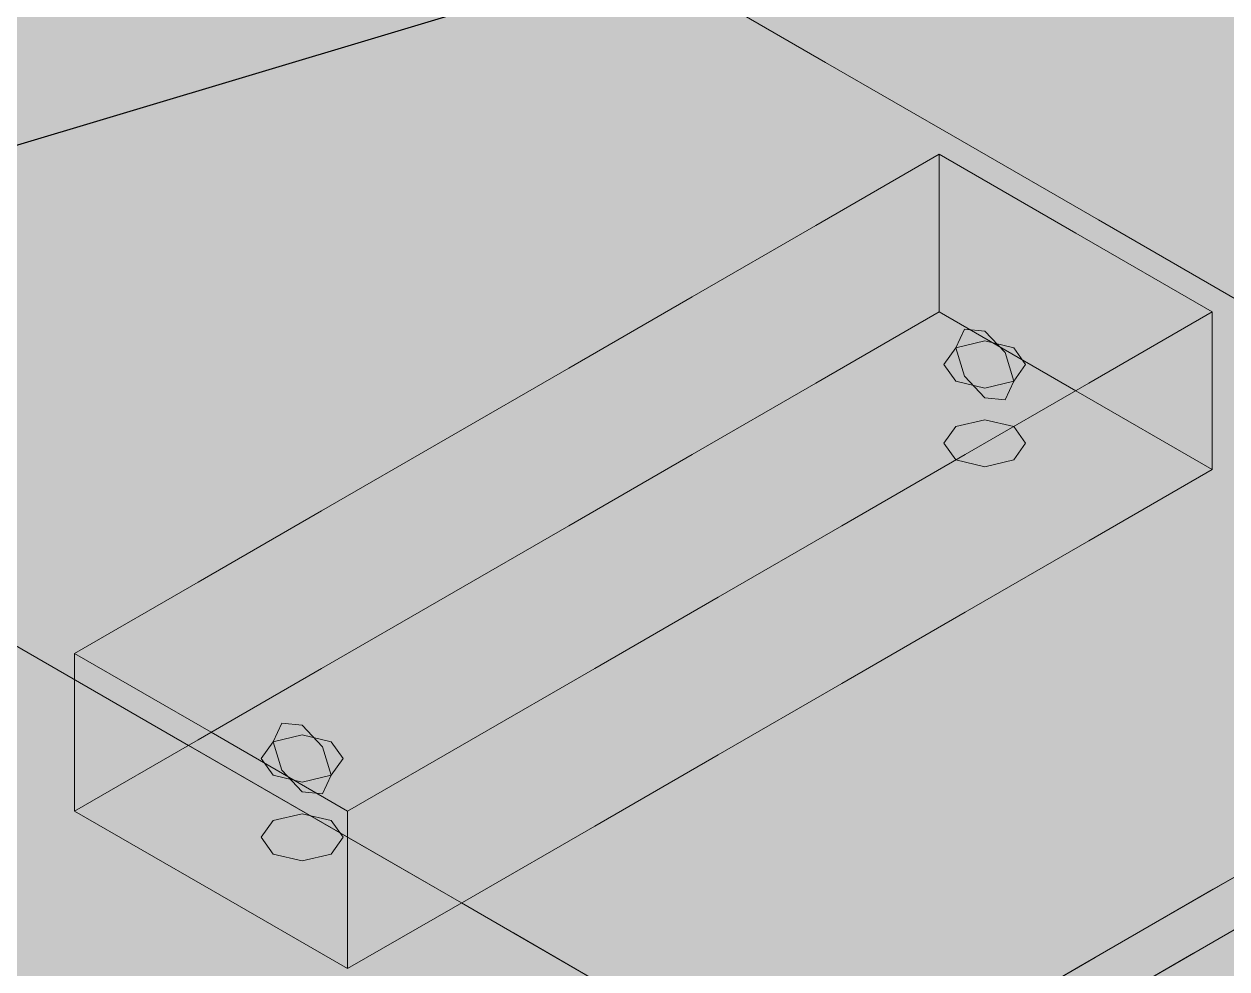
# Model space of a CAD drawing. Header units: metres. Extents: x 0 to 8.41, y 0 to 5.94.
# Drawn here: x 2.3203 to 2.5492, y 4.6124 to 4.7923 of the extents above; entities that cross this region are included whole.
import ezdxf

# ---------------------------------------------------------------- set-up
doc = ezdxf.new("R2010")
doc.units = ezdxf.units.M
doc.header["$LTSCALE"] = 0.25
doc.layers.add('ISO-3D', color=7, linetype='CONTINUOUS', lineweight=13)
doc.layers.add('ISO-3D-ARISTAS', color=250, linetype='CONTINUOUS', lineweight=13)
doc.layers.add('LLAMADAS-NUM', color=30, linetype='CONTINUOUS', lineweight=25, true_color=0xc05014)

msp = doc.modelspace()

# ---------------------------------------------------------------- linework, layer by layer
at = {"layer": 'ISO-3D', "true_color": 0x9e9d98}
for points in [[(2.55079, 4.79), (2.52481, 4.805), (2.55079, 4.815), (2.52481, 4.83)], [(2.3516, 4.78625), (2.32995, 4.79875), (2.3516, 4.81438), (2.32995, 4.82687)], [(2.40356, 4.78437), (2.37758, 4.79937), (2.40356, 4.8125), (2.37758, 4.8275)], [(2.45553, 4.7825), (2.42954, 4.7975), (2.45553, 4.81062), (2.42954, 4.82562)], [(2.53347, 4.78158), (2.50749, 4.79658), (2.53347, 4.81053), (2.50749, 4.82553)], [(2.47285, 4.785), (2.44687, 4.8), (2.47285, 4.81), (2.44687, 4.825)], [(2.48151, 4.78263), (2.45986, 4.79513), (2.48151, 4.81158), (2.45986, 4.82408)], [(2.50749, 4.78062), (2.48151, 4.79562), (2.50749, 4.80875), (2.48151, 4.82375)], [(2.33923, 4.77793), (2.31449, 4.79222), (2.33923, 4.80688), (2.31449, 4.82117)], [(2.38872, 4.77831), (2.36397, 4.79259), (2.38872, 4.80726), (2.36397, 4.82154)], [(2.43821, 4.77868), (2.41346, 4.79297), (2.43821, 4.80763), (2.41346, 4.82192)], [(2.55945, 4.77875), (2.53347, 4.79375), (2.55945, 4.80687), (2.53347, 4.82187)], [(2.52481, 4.78), (2.49883, 4.795), (2.52481, 4.805), (2.49883, 4.82)], [(2.37758, 4.77125), (2.3516, 4.78625), (2.37758, 4.79937), (2.3516, 4.81438)], [(2.42954, 4.76937), (2.40356, 4.78437), (2.42954, 4.7975), (2.40356, 4.8125)], [(2.32995, 4.77062), (2.3083, 4.78313), (2.32995, 4.79875), (2.3083, 4.81125)], [(2.48151, 4.7675), (2.45553, 4.7825), (2.48151, 4.79562), (2.45553, 4.81062)], [(2.49883, 4.77), (2.47285, 4.785), (2.49883, 4.795), (2.47285, 4.81)], [(2.50749, 4.76763), (2.48151, 4.78263), (2.50749, 4.79658), (2.48151, 4.81158)], [(2.55945, 4.76658), (2.53347, 4.78158), (2.55945, 4.79553), (2.53347, 4.81053)], [(2.41346, 4.76402), (2.38872, 4.77831), (2.41346, 4.79297), (2.38872, 4.80726)], [(2.45986, 4.76618), (2.43821, 4.77868), (2.45986, 4.79513), (2.43821, 4.80763)], [(2.53347, 4.76562), (2.50749, 4.78062), (2.53347, 4.79375), (2.50749, 4.80875)], [(2.36397, 4.76365), (2.33923, 4.77793), (2.36397, 4.79259), (2.33923, 4.80688)], [(2.55079, 4.765), (2.52481, 4.78), (2.55079, 4.79), (2.52481, 4.805)], [(2.3516, 4.75812), (2.32995, 4.77062), (2.3516, 4.78625), (2.32995, 4.79875)], [(2.40356, 4.75625), (2.37758, 4.77125), (2.40356, 4.78437), (2.37758, 4.79937)], [(2.45553, 4.75437), (2.42954, 4.76937), (2.45553, 4.7825), (2.42954, 4.7975)], [(2.53347, 4.75263), (2.50749, 4.76763), (2.53347, 4.78158), (2.50749, 4.79658)], [(2.48151, 4.75368), (2.45986, 4.76618), (2.48151, 4.78263), (2.45986, 4.79513)], [(2.50749, 4.7525), (2.48151, 4.7675), (2.50749, 4.78062), (2.48151, 4.79562)], [(2.52481, 4.755), (2.49883, 4.77), (2.52481, 4.78), (2.49883, 4.795)], [(2.55945, 4.75062), (2.53347, 4.76562), (2.55945, 4.77875), (2.53347, 4.79375)], [(2.33923, 4.74898), (2.31449, 4.76327), (2.33923, 4.77793), (2.31449, 4.79222)], [(2.38872, 4.74936), (2.36397, 4.76365), (2.38872, 4.77831), (2.36397, 4.79259)], [(2.43821, 4.74974), (2.41346, 4.76402), (2.43821, 4.77868), (2.41346, 4.79297)], [(2.37758, 4.74313), (2.3516, 4.75812), (2.37758, 4.77125), (2.3516, 4.78625)], [(2.42954, 4.74125), (2.40356, 4.75625), (2.42954, 4.76937), (2.40356, 4.78437)], [(2.32995, 4.7425), (2.3083, 4.755), (2.32995, 4.77062), (2.3083, 4.78313)], [(2.48151, 4.73937), (2.45553, 4.75437), (2.48151, 4.7675), (2.45553, 4.7825)], [(2.50749, 4.73868), (2.48151, 4.75368), (2.50749, 4.76763), (2.48151, 4.78263)], [(2.53347, 4.7375), (2.50749, 4.7525), (2.53347, 4.76562), (2.50749, 4.78062)], [(2.55079, 4.74), (2.52481, 4.755), (2.55079, 4.765), (2.52481, 4.78)], [(2.55945, 4.73763), (2.53347, 4.75263), (2.55945, 4.76658), (2.53347, 4.78158)], [(2.36397, 4.7347), (2.33923, 4.74898), (2.36397, 4.76365), (2.33923, 4.77793)], [(2.41346, 4.73508), (2.38872, 4.74936), (2.41346, 4.76402), (2.38872, 4.77831)], [(2.45986, 4.73724), (2.43821, 4.74974), (2.45986, 4.76618), (2.43821, 4.77868)], [(2.3516, 4.73), (2.32995, 4.7425), (2.3516, 4.75812), (2.32995, 4.77062)], [(2.40356, 4.72812), (2.37758, 4.74313), (2.40356, 4.75625), (2.37758, 4.77125)], [(2.45553, 4.72625), (2.42954, 4.74125), (2.45553, 4.75437), (2.42954, 4.76937)], [(2.48151, 4.72474), (2.45986, 4.73724), (2.48151, 4.75368), (2.45986, 4.76618)], [(2.50749, 4.72437), (2.48151, 4.73937), (2.50749, 4.7525), (2.48151, 4.7675)], [(2.53347, 4.72368), (2.50749, 4.73868), (2.53347, 4.75263), (2.50749, 4.76763)], [(2.43821, 4.72079), (2.41346, 4.73508), (2.43821, 4.74974), (2.41346, 4.76402)], [(2.55945, 4.7225), (2.53347, 4.7375), (2.55945, 4.75062), (2.53347, 4.76562)], [(2.33923, 4.72004), (2.31449, 4.73432), (2.33923, 4.74898), (2.31449, 4.76327)], [(2.38872, 4.72041), (2.36397, 4.7347), (2.38872, 4.74936), (2.36397, 4.76365)], [(2.37758, 4.715), (2.3516, 4.73), (2.37758, 4.74313), (2.3516, 4.75812)], [(2.32995, 4.71437), (2.3083, 4.72687), (2.32995, 4.7425), (2.3083, 4.755)], [(2.42954, 4.71312), (2.40356, 4.72812), (2.42954, 4.74125), (2.40356, 4.75625)], [(2.48151, 4.71125), (2.45553, 4.72625), (2.48151, 4.73937), (2.45553, 4.75437)], [(2.50749, 4.70974), (2.48151, 4.72474), (2.50749, 4.73868), (2.48151, 4.75368)], [(2.53347, 4.70937), (2.50749, 4.72437), (2.53347, 4.7375), (2.50749, 4.7525)], [(2.55945, 4.70868), (2.53347, 4.72368), (2.55945, 4.73763), (2.53347, 4.75263)], [(2.36397, 4.70575), (2.33923, 4.72004), (2.36397, 4.7347), (2.33923, 4.74898)], [(2.41346, 4.70613), (2.38872, 4.72041), (2.41346, 4.73508), (2.38872, 4.74936)], [(2.45986, 4.70829), (2.43821, 4.72079), (2.45986, 4.73724), (2.43821, 4.74974)], [(2.40356, 4.7), (2.37758, 4.715), (2.40356, 4.72812), (2.37758, 4.74313)], [(2.3516, 4.70187), (2.32995, 4.71437), (2.3516, 4.73), (2.32995, 4.7425)], [(2.45553, 4.69812), (2.42954, 4.71312), (2.45553, 4.72625), (2.42954, 4.74125)], [(2.50749, 4.69625), (2.48151, 4.71125), (2.50749, 4.72437), (2.48151, 4.73937)], [(2.53347, 4.69474), (2.50749, 4.70974), (2.53347, 4.72368), (2.50749, 4.73868)], [(2.48151, 4.69579), (2.45986, 4.70829), (2.48151, 4.72474), (2.45986, 4.73724)], [(2.55945, 4.69437), (2.53347, 4.70937), (2.55945, 4.7225), (2.53347, 4.7375)], [(2.33923, 4.69109), (2.31449, 4.70538), (2.33923, 4.72004), (2.31449, 4.73432)], [(2.38872, 4.69147), (2.36397, 4.70575), (2.38872, 4.72041), (2.36397, 4.7347)], [(2.43821, 4.69184), (2.41346, 4.70613), (2.43821, 4.72079), (2.41346, 4.73508)], [(2.37758, 4.68687), (2.3516, 4.70187), (2.37758, 4.715), (2.3516, 4.73)], [(2.42954, 4.685), (2.40356, 4.7), (2.42954, 4.71312), (2.40356, 4.72812)], [(2.32995, 4.68625), (2.3083, 4.69875), (2.32995, 4.71437), (2.3083, 4.72687)], [(2.48151, 4.68312), (2.45553, 4.69812), (2.48151, 4.71125), (2.45553, 4.72625)], [(2.50749, 4.68079), (2.48151, 4.69579), (2.50749, 4.70974), (2.48151, 4.72474)], [(2.53347, 4.68125), (2.50749, 4.69625), (2.53347, 4.70937), (2.50749, 4.72437)], [(2.55945, 4.67974), (2.53347, 4.69474), (2.55945, 4.70868), (2.53347, 4.72368)], [(2.41346, 4.67718), (2.38872, 4.69147), (2.41346, 4.70613), (2.38872, 4.72041)], [(2.45986, 4.67934), (2.43821, 4.69184), (2.45986, 4.70829), (2.43821, 4.72079)], [(2.36397, 4.6768), (2.33923, 4.69109), (2.36397, 4.70575), (2.33923, 4.72004)], [(2.3516, 4.67375), (2.32995, 4.68625), (2.3516, 4.70187), (2.32995, 4.71437)], [(2.40356, 4.67188), (2.37758, 4.68687), (2.40356, 4.7), (2.37758, 4.715)], [(2.45553, 4.67), (2.42954, 4.685), (2.45553, 4.69812), (2.42954, 4.71312)], [(2.50749, 4.66812), (2.48151, 4.68312), (2.50749, 4.69625), (2.48151, 4.71125)], [(2.53347, 4.66579), (2.50749, 4.68079), (2.53347, 4.69474), (2.50749, 4.70974)], [(2.55945, 4.66625), (2.53347, 4.68125), (2.55945, 4.69437), (2.53347, 4.70937)], [(2.48151, 4.66684), (2.45986, 4.67934), (2.48151, 4.69579), (2.45986, 4.70829)], [(2.33923, 4.66214), (2.31449, 4.67643), (2.33923, 4.69109), (2.31449, 4.70538)], [(2.38872, 4.66252), (2.36397, 4.6768), (2.38872, 4.69147), (2.36397, 4.70575)], [(2.43821, 4.66289), (2.41346, 4.67718), (2.43821, 4.69184), (2.41346, 4.70613)], [(2.37758, 4.65875), (2.3516, 4.67375), (2.37758, 4.68687), (2.3516, 4.70187)], [(2.42954, 4.65687), (2.40356, 4.67188), (2.42954, 4.685), (2.40356, 4.7)], [(2.32995, 4.65813), (2.3083, 4.67062), (2.32995, 4.68625), (2.3083, 4.69875)], [(2.48151, 4.655), (2.45553, 4.67), (2.48151, 4.68312), (2.45553, 4.69812)], [(2.50749, 4.65184), (2.48151, 4.66684), (2.50749, 4.68079), (2.48151, 4.69579)], [(2.53347, 4.65312), (2.50749, 4.66812), (2.53347, 4.68125), (2.50749, 4.69625)], [(2.55945, 4.65079), (2.53347, 4.66579), (2.55945, 4.67974), (2.53347, 4.69474)], [(2.36397, 4.64786), (2.33923, 4.66214), (2.36397, 4.6768), (2.33923, 4.69109)], [(2.41346, 4.64823), (2.38872, 4.66252), (2.41346, 4.67718), (2.38872, 4.69147)], [(2.45986, 4.65039), (2.43821, 4.66289), (2.45986, 4.67934), (2.43821, 4.69184)], [(2.3516, 4.64562), (2.32995, 4.65813), (2.3516, 4.67375), (2.32995, 4.68625)], [(2.40356, 4.64375), (2.37758, 4.65875), (2.40356, 4.67188), (2.37758, 4.68687)], [(2.45553, 4.64187), (2.42954, 4.65687), (2.45553, 4.67), (2.42954, 4.685)], [(2.50749, 4.64), (2.48151, 4.655), (2.50749, 4.66812), (2.48151, 4.68312)], [(2.48151, 4.63789), (2.45986, 4.65039), (2.48151, 4.66684), (2.45986, 4.67934)], [(2.53347, 4.63684), (2.50749, 4.65184), (2.53347, 4.66579), (2.50749, 4.68079)], [(2.55945, 4.63812), (2.53347, 4.65312), (2.55945, 4.66625), (2.53347, 4.68125)], [(2.38872, 4.63357), (2.36397, 4.64786), (2.38872, 4.66252), (2.36397, 4.6768)], [(2.43821, 4.63395), (2.41346, 4.64823), (2.43821, 4.66289), (2.41346, 4.67718)], [(2.37758, 4.63062), (2.3516, 4.64562), (2.37758, 4.65875), (2.3516, 4.67375)], [(2.32995, 4.63), (2.3083, 4.6425), (2.32995, 4.65813), (2.3083, 4.67062)], [(2.42954, 4.62875), (2.40356, 4.64375), (2.42954, 4.65687), (2.40356, 4.67188)], [(2.48151, 4.62688), (2.45553, 4.64187), (2.48151, 4.655), (2.45553, 4.67)], [(2.53347, 4.625), (2.50749, 4.64), (2.53347, 4.65312), (2.50749, 4.66812)], [(2.50749, 4.62289), (2.48151, 4.63789), (2.50749, 4.65184), (2.48151, 4.66684)], [(2.55945, 4.62184), (2.53347, 4.63684), (2.55945, 4.65079), (2.53347, 4.66579)], [(2.41346, 4.61929), (2.38872, 4.63357), (2.41346, 4.64823), (2.38872, 4.66252)], [(2.45986, 4.62145), (2.43821, 4.63395), (2.45986, 4.65039), (2.43821, 4.66289)], [(2.40356, 4.61562), (2.37758, 4.63062), (2.40356, 4.64375), (2.37758, 4.65875)], [(2.3516, 4.6175), (2.32995, 4.63), (2.3516, 4.64562), (2.32995, 4.65813)], [(2.45553, 4.61375), (2.42954, 4.62875), (2.45553, 4.64187), (2.42954, 4.65687)], [(2.50749, 4.61187), (2.48151, 4.62688), (2.50749, 4.64), (2.48151, 4.655)], [(2.53347, 4.60789), (2.50749, 4.62289), (2.53347, 4.63684), (2.50749, 4.65184)], [(2.55945, 4.61), (2.53347, 4.625), (2.55945, 4.63812), (2.53347, 4.65312)], [(2.48151, 4.60895), (2.45986, 4.62145), (2.48151, 4.63789), (2.45986, 4.65039)], [(2.43821, 4.605), (2.41346, 4.61929), (2.43821, 4.63395), (2.41346, 4.64823)], [(2.37758, 4.6025), (2.3516, 4.6175), (2.37758, 4.63062), (2.3516, 4.64562)], [(2.32995, 4.60187), (2.3083, 4.61437), (2.32995, 4.63), (2.3083, 4.6425)], [(2.42954, 4.60062), (2.40356, 4.61562), (2.42954, 4.62875), (2.40356, 4.64375)], [(2.48151, 4.59875), (2.45553, 4.61375), (2.48151, 4.62688), (2.45553, 4.64187)], [(2.50749, 4.59395), (2.48151, 4.60895), (2.50749, 4.62289), (2.48151, 4.63789)], [(2.53347, 4.59687), (2.50749, 4.61187), (2.53347, 4.625), (2.50749, 4.64)], [(2.55945, 4.59289), (2.53347, 4.60789), (2.55945, 4.62184), (2.53347, 4.63684)], [(2.45986, 4.5925), (2.43821, 4.605), (2.45986, 4.62145), (2.43821, 4.63395)], [(2.3516, 4.58937), (2.32995, 4.60187), (2.3516, 4.6175), (2.32995, 4.63)], [(2.40356, 4.5875), (2.37758, 4.6025), (2.40356, 4.61562), (2.37758, 4.63062)], [(2.45553, 4.58562), (2.42954, 4.60062), (2.45553, 4.61375), (2.42954, 4.62875)], [(2.50749, 4.58375), (2.48151, 4.59875), (2.50749, 4.61187), (2.48151, 4.62688)], [(2.55945, 4.58187), (2.53347, 4.59687), (2.55945, 4.61), (2.53347, 4.625)], [(2.53347, 4.57895), (2.50749, 4.59395), (2.53347, 4.60789), (2.50749, 4.62289)], [(2.48151, 4.58), (2.45986, 4.5925), (2.48151, 4.60895), (2.45986, 4.62145)], [(2.37758, 4.57437), (2.3516, 4.58937), (2.37758, 4.6025), (2.3516, 4.6175)], [(2.42954, 4.5725), (2.40356, 4.5875), (2.42954, 4.60062), (2.40356, 4.61562)], [(2.32995, 4.57375), (2.3083, 4.58625), (2.32995, 4.60187), (2.3083, 4.61437)], [(2.48151, 4.57062), (2.45553, 4.58562), (2.48151, 4.59875), (2.45553, 4.61375)]]:
    msp.add_solid(points, dxfattribs=at)
at = {"layer": 'ISO-3D', "true_color": 0x9e9c96}
for points in [[(2.34294, 4.8), (2.31696, 4.785), (2.31696, 4.815), (2.29098, 4.8)], [(2.3949, 4.8), (2.36892, 4.785), (2.36892, 4.815), (2.34294, 4.8)], [(2.44687, 4.8), (2.42088, 4.785), (2.42088, 4.815), (2.3949, 4.8)], [(2.49883, 4.8), (2.47285, 4.785), (2.47285, 4.815), (2.44687, 4.8)], [(2.55079, 4.8), (2.52481, 4.785), (2.52481, 4.815), (2.49883, 4.8)], [(2.34933, 4.79702), (2.32583, 4.78345), (2.3248, 4.81119), (2.30129, 4.79762)], [(2.39738, 4.79643), (2.37387, 4.78286), (2.37284, 4.8106), (2.34933, 4.79702)], [(2.44542, 4.79583), (2.42192, 4.78226), (2.42088, 4.81), (2.39738, 4.79643)], [(2.49353, 4.79528), (2.46996, 4.78167), (2.469, 4.80944), (2.44542, 4.79583)], [(2.54165, 4.79472), (2.51807, 4.78111), (2.51711, 4.80889), (2.49353, 4.79528)], [(2.5912, 4.79333), (2.56763, 4.77972), (2.56522, 4.80833), (2.54165, 4.79472)], [(2.36892, 4.785), (2.34294, 4.77), (2.34294, 4.8), (2.31696, 4.785)], [(2.42088, 4.785), (2.3949, 4.77), (2.3949, 4.8), (2.36892, 4.785)], [(2.47285, 4.785), (2.44687, 4.77), (2.44687, 4.8), (2.42088, 4.785)], [(2.52481, 4.785), (2.49883, 4.77), (2.49883, 4.8), (2.47285, 4.785)], [(2.57677, 4.785), (2.55079, 4.77), (2.55079, 4.8), (2.52481, 4.785)], [(2.32583, 4.78345), (2.30232, 4.76988), (2.30129, 4.79762), (2.27778, 4.78405)], [(2.37387, 4.78286), (2.35037, 4.76929), (2.34933, 4.79702), (2.32583, 4.78345)], [(2.42192, 4.78226), (2.39841, 4.76869), (2.39738, 4.79643), (2.37387, 4.78286)], [(2.46996, 4.78167), (2.44645, 4.7681), (2.44542, 4.79583), (2.42192, 4.78226)], [(2.51807, 4.78111), (2.4945, 4.7675), (2.49353, 4.79528), (2.46996, 4.78167)], [(2.56763, 4.77972), (2.54405, 4.76611), (2.54165, 4.79472), (2.51807, 4.78111)], [(2.34294, 4.77), (2.31696, 4.755), (2.31696, 4.785), (2.29098, 4.77)], [(2.3949, 4.77), (2.36892, 4.755), (2.36892, 4.785), (2.34294, 4.77)], [(2.44687, 4.77), (2.42088, 4.755), (2.42088, 4.785), (2.3949, 4.77)], [(2.49883, 4.77), (2.47285, 4.755), (2.47285, 4.785), (2.44687, 4.77)], [(2.55079, 4.77), (2.52481, 4.755), (2.52481, 4.785), (2.49883, 4.77)], [(2.35037, 4.76929), (2.32686, 4.75571), (2.32583, 4.78345), (2.30232, 4.76988)], [(2.39841, 4.76869), (2.3749, 4.75512), (2.37387, 4.78286), (2.35037, 4.76929)], [(2.44645, 4.7681), (2.42295, 4.75452), (2.42192, 4.78226), (2.39841, 4.76869)], [(2.4945, 4.7675), (2.47099, 4.75393), (2.46996, 4.78167), (2.44645, 4.7681)], [(2.54405, 4.76611), (2.52048, 4.7525), (2.51807, 4.78111), (2.4945, 4.7675)], [(2.59361, 4.76472), (2.57003, 4.75111), (2.56763, 4.77972), (2.54405, 4.76611)], [(2.32686, 4.75571), (2.30335, 4.74214), (2.30232, 4.76988), (2.27882, 4.75631)], [(2.36892, 4.755), (2.34294, 4.74), (2.34294, 4.77), (2.31696, 4.755)], [(2.3749, 4.75512), (2.3514, 4.74155), (2.35037, 4.76929), (2.32686, 4.75571)], [(2.42088, 4.755), (2.3949, 4.74), (2.3949, 4.77), (2.36892, 4.755)], [(2.42295, 4.75452), (2.39944, 4.74095), (2.39841, 4.76869), (2.3749, 4.75512)], [(2.47285, 4.755), (2.44687, 4.74), (2.44687, 4.77), (2.42088, 4.755)], [(2.52481, 4.755), (2.49883, 4.74), (2.49883, 4.77), (2.47285, 4.755)], [(2.57677, 4.755), (2.55079, 4.74), (2.55079, 4.77), (2.52481, 4.755)], [(2.47099, 4.75393), (2.44748, 4.74036), (2.44645, 4.7681), (2.42295, 4.75452)], [(2.57003, 4.75111), (2.54646, 4.7375), (2.54405, 4.76611), (2.52048, 4.7525)], [(2.34294, 4.74), (2.31696, 4.725), (2.31696, 4.755), (2.29098, 4.74)], [(2.3514, 4.74155), (2.32789, 4.72798), (2.32686, 4.75571), (2.30335, 4.74214)], [(2.3949, 4.74), (2.36892, 4.725), (2.36892, 4.755), (2.34294, 4.74)], [(2.39944, 4.74095), (2.37593, 4.72738), (2.3749, 4.75512), (2.3514, 4.74155)], [(2.44687, 4.74), (2.42088, 4.725), (2.42088, 4.755), (2.3949, 4.74)], [(2.44748, 4.74036), (2.42398, 4.72679), (2.42295, 4.75452), (2.39944, 4.74095)], [(2.49883, 4.74), (2.47285, 4.725), (2.47285, 4.755), (2.44687, 4.74)], [(2.55079, 4.74), (2.52481, 4.725), (2.52481, 4.755), (2.49883, 4.74)], [(2.59385, 4.73736), (2.57027, 4.72375), (2.57003, 4.75111), (2.54646, 4.7375)], [(2.32789, 4.72798), (2.30438, 4.7144), (2.30335, 4.74214), (2.27985, 4.72857)], [(2.37593, 4.72738), (2.35243, 4.71381), (2.3514, 4.74155), (2.32789, 4.72798)], [(2.42398, 4.72679), (2.40047, 4.71321), (2.39944, 4.74095), (2.37593, 4.72738)], [(2.36892, 4.725), (2.34294, 4.71), (2.34294, 4.74), (2.31696, 4.725)], [(2.42088, 4.725), (2.3949, 4.71), (2.3949, 4.74), (2.36892, 4.725)], [(2.47285, 4.725), (2.44687, 4.71), (2.44687, 4.74), (2.42088, 4.725)], [(2.52481, 4.725), (2.49883, 4.71), (2.49883, 4.74), (2.47285, 4.725)], [(2.57677, 4.725), (2.55079, 4.71), (2.55079, 4.74), (2.52481, 4.725)], [(2.52048, 4.7225), (2.49697, 4.70893), (2.4945, 4.7375), (2.47099, 4.72393)], [(2.57027, 4.72375), (2.54677, 4.71018), (2.54646, 4.7375), (2.52295, 4.72393)], [(2.35243, 4.71381), (2.32892, 4.70024), (2.32789, 4.72798), (2.30438, 4.7144)], [(2.40047, 4.71321), (2.37696, 4.69964), (2.37593, 4.72738), (2.35243, 4.71381)], [(2.34294, 4.71), (2.31696, 4.695), (2.31696, 4.725), (2.29098, 4.71)], [(2.3949, 4.71), (2.36892, 4.695), (2.36892, 4.725), (2.34294, 4.71)], [(2.44687, 4.71), (2.42088, 4.695), (2.42088, 4.725), (2.3949, 4.71)], [(2.49883, 4.71), (2.47285, 4.695), (2.47285, 4.725), (2.44687, 4.71)], [(2.55079, 4.71), (2.52481, 4.695), (2.52481, 4.725), (2.49883, 4.71)], [(2.49697, 4.70893), (2.47346, 4.69536), (2.47099, 4.72393), (2.44748, 4.71036)], [(2.54646, 4.7075), (2.52295, 4.69393), (2.52048, 4.7225), (2.49697, 4.70893)], [(2.54677, 4.71018), (2.52326, 4.69661), (2.52295, 4.72393), (2.49945, 4.71036)], [(2.59409, 4.71), (2.57058, 4.69643), (2.57027, 4.72375), (2.54677, 4.71018)], [(2.32892, 4.70024), (2.30541, 4.68667), (2.30438, 4.7144), (2.28088, 4.70083)], [(2.37696, 4.69964), (2.35346, 4.68607), (2.35243, 4.71381), (2.32892, 4.70024)], [(2.36892, 4.695), (2.34294, 4.68), (2.34294, 4.71), (2.31696, 4.695)], [(2.42088, 4.695), (2.3949, 4.68), (2.3949, 4.71), (2.36892, 4.695)], [(2.47285, 4.695), (2.44687, 4.68), (2.44687, 4.71), (2.42088, 4.695)], [(2.47346, 4.69536), (2.44996, 4.68179), (2.44748, 4.71036), (2.42398, 4.69679)], [(2.52481, 4.695), (2.49883, 4.68), (2.49883, 4.71), (2.47285, 4.695)], [(2.52295, 4.69393), (2.49945, 4.68036), (2.49697, 4.70893), (2.47346, 4.69536)], [(2.52326, 4.69661), (2.49975, 4.68304), (2.49945, 4.71036), (2.47594, 4.69679)], [(2.57058, 4.69643), (2.54708, 4.68286), (2.54677, 4.71018), (2.52326, 4.69661)], [(2.57677, 4.695), (2.55079, 4.68), (2.55079, 4.71), (2.52481, 4.695)], [(2.35346, 4.68607), (2.32995, 4.6725), (2.32892, 4.70024), (2.30541, 4.68667)], [(2.34294, 4.68), (2.31696, 4.665), (2.31696, 4.695), (2.29098, 4.68)], [(2.3949, 4.68), (2.36892, 4.665), (2.36892, 4.695), (2.34294, 4.68)], [(2.44687, 4.68), (2.42088, 4.665), (2.42088, 4.695), (2.3949, 4.68)], [(2.44996, 4.68179), (2.42645, 4.66821), (2.42398, 4.69679), (2.40047, 4.68321)], [(2.49883, 4.68), (2.47285, 4.665), (2.47285, 4.695), (2.44687, 4.68)], [(2.49945, 4.68036), (2.47594, 4.66679), (2.47346, 4.69536), (2.44996, 4.68179)], [(2.49975, 4.68304), (2.47625, 4.66946), (2.47594, 4.69679), (2.45243, 4.68321)], [(2.55079, 4.68), (2.52481, 4.665), (2.52481, 4.695), (2.49883, 4.68)], [(2.54708, 4.68286), (2.52357, 4.66929), (2.52326, 4.69661), (2.49975, 4.68304)], [(2.5944, 4.68268), (2.57089, 4.66911), (2.57058, 4.69643), (2.54708, 4.68286)], [(2.32995, 4.6725), (2.30638, 4.65889), (2.30541, 4.68667), (2.28184, 4.67306)], [(2.42645, 4.66821), (2.40295, 4.65464), (2.40047, 4.68321), (2.37696, 4.66964)], [(2.47594, 4.66679), (2.45243, 4.65321), (2.44996, 4.68179), (2.42645, 4.66821)], [(2.47625, 4.66946), (2.45274, 4.65589), (2.45243, 4.68321), (2.42893, 4.66964)], [(2.52357, 4.66929), (2.50006, 4.65571), (2.49975, 4.68304), (2.47625, 4.66946)], [(2.57089, 4.66911), (2.54739, 4.65554), (2.54708, 4.68286), (2.52357, 4.66929)], [(2.36892, 4.665), (2.34294, 4.65), (2.34294, 4.68), (2.31696, 4.665)], [(2.42088, 4.665), (2.3949, 4.65), (2.3949, 4.68), (2.36892, 4.665)], [(2.47285, 4.665), (2.44687, 4.65), (2.44687, 4.68), (2.42088, 4.665)], [(2.52481, 4.665), (2.49883, 4.65), (2.49883, 4.68), (2.47285, 4.665)], [(2.57677, 4.665), (2.55079, 4.65), (2.55079, 4.68), (2.52481, 4.665)], [(2.35593, 4.6575), (2.33236, 4.64389), (2.32995, 4.6725), (2.30638, 4.65889)], [(2.40295, 4.65464), (2.37944, 4.64107), (2.37696, 4.66964), (2.35346, 4.65607)], [(2.45243, 4.65321), (2.42893, 4.63964), (2.42645, 4.66821), (2.40295, 4.65464)], [(2.45274, 4.65589), (2.42924, 4.64232), (2.42893, 4.66964), (2.40542, 4.65607)], [(2.50006, 4.65571), (2.47656, 4.64214), (2.47625, 4.66946), (2.45274, 4.65589)], [(2.54739, 4.65554), (2.52388, 4.64196), (2.52357, 4.66929), (2.50006, 4.65571)], [(2.59471, 4.65536), (2.5712, 4.64179), (2.57089, 4.66911), (2.54739, 4.65554)], [(2.34294, 4.65), (2.31696, 4.635), (2.31696, 4.665), (2.29098, 4.65)], [(2.3949, 4.65), (2.36892, 4.635), (2.36892, 4.665), (2.34294, 4.65)], [(2.44687, 4.65), (2.42088, 4.635), (2.42088, 4.665), (2.3949, 4.65)], [(2.49883, 4.65), (2.47285, 4.635), (2.47285, 4.665), (2.44687, 4.65)], [(2.55079, 4.65), (2.52481, 4.635), (2.52481, 4.665), (2.49883, 4.65)], [(2.33236, 4.64389), (2.30878, 4.63028), (2.30638, 4.65889), (2.2828, 4.64528)], [(2.38191, 4.6425), (2.35834, 4.62889), (2.35593, 4.6575), (2.33236, 4.64389)], [(2.37944, 4.64107), (2.35593, 4.6275), (2.35346, 4.65607), (2.32995, 4.6425)], [(2.42893, 4.63964), (2.40542, 4.62607), (2.40295, 4.65464), (2.37944, 4.64107)], [(2.42924, 4.64232), (2.40573, 4.62875), (2.40542, 4.65607), (2.38191, 4.6425)], [(2.47656, 4.64214), (2.45305, 4.62857), (2.45274, 4.65589), (2.42924, 4.64232)], [(2.52388, 4.64196), (2.50037, 4.62839), (2.50006, 4.65571), (2.47656, 4.64214)], [(2.5712, 4.64179), (2.5477, 4.62821), (2.54739, 4.65554), (2.52388, 4.64196)], [(2.36892, 4.635), (2.34294, 4.62), (2.34294, 4.65), (2.31696, 4.635)], [(2.42088, 4.635), (2.3949, 4.62), (2.3949, 4.65), (2.36892, 4.635)], [(2.47285, 4.635), (2.44687, 4.62), (2.44687, 4.65), (2.42088, 4.635)], [(2.52481, 4.635), (2.49883, 4.62), (2.49883, 4.65), (2.47285, 4.635)], [(2.57677, 4.635), (2.55079, 4.62), (2.55079, 4.65), (2.52481, 4.635)], [(2.35834, 4.62889), (2.33476, 4.61528), (2.33236, 4.64389), (2.30878, 4.63028)], [(2.40573, 4.62875), (2.38215, 4.61514), (2.38191, 4.6425), (2.35834, 4.62889)], [(2.40542, 4.62607), (2.38191, 4.6125), (2.37944, 4.64107), (2.35593, 4.6275)], [(2.45305, 4.62857), (2.42954, 4.615), (2.42924, 4.64232), (2.40573, 4.62875)], [(2.50037, 4.62839), (2.47687, 4.61482), (2.47656, 4.64214), (2.45305, 4.62857)], [(2.5477, 4.62821), (2.52419, 4.61464), (2.52388, 4.64196), (2.50037, 4.62839)], [(2.34294, 4.62), (2.31696, 4.605), (2.31696, 4.635), (2.29098, 4.62)], [(2.3949, 4.62), (2.36892, 4.605), (2.36892, 4.635), (2.34294, 4.62)], [(2.44687, 4.62), (2.42088, 4.605), (2.42088, 4.635), (2.3949, 4.62)], [(2.49883, 4.62), (2.47285, 4.605), (2.47285, 4.635), (2.44687, 4.62)], [(2.55079, 4.62), (2.52481, 4.605), (2.52481, 4.635), (2.49883, 4.62)], [(2.33476, 4.61528), (2.31119, 4.60167), (2.30878, 4.63028), (2.28521, 4.61667)], [(2.38215, 4.61514), (2.35858, 4.60153), (2.35834, 4.62889), (2.33476, 4.61528)], [(2.42954, 4.615), (2.40597, 4.60139), (2.40573, 4.62875), (2.38215, 4.61514)], [(2.47687, 4.61482), (2.45336, 4.60125), (2.45305, 4.62857), (2.42954, 4.615)], [(2.52419, 4.61464), (2.50068, 4.60107), (2.50037, 4.62839), (2.47687, 4.61482)], [(2.36892, 4.605), (2.34294, 4.59), (2.34294, 4.62), (2.31696, 4.605)], [(2.42088, 4.605), (2.3949, 4.59), (2.3949, 4.62), (2.36892, 4.605)], [(2.47285, 4.605), (2.44687, 4.59), (2.44687, 4.62), (2.42088, 4.605)], [(2.52481, 4.605), (2.49883, 4.59), (2.49883, 4.62), (2.47285, 4.605)], [(2.57677, 4.605), (2.55079, 4.59), (2.55079, 4.62), (2.52481, 4.605)], [(2.35858, 4.60153), (2.335, 4.58792), (2.33476, 4.61528), (2.31119, 4.60167)], [(2.40597, 4.60139), (2.38239, 4.58778), (2.38215, 4.61514), (2.35858, 4.60153)], [(2.45336, 4.60125), (2.42979, 4.58764), (2.42954, 4.615), (2.40597, 4.60139)], [(2.50068, 4.60107), (2.47718, 4.5875), (2.47687, 4.61482), (2.45336, 4.60125)]]:
    msp.add_solid(points, dxfattribs=at)
at = {"layer": 'ISO-3D', "true_color": 0xb0aea8}
for points in [[(2.4945, 4.7975), (2.47285, 4.785), (2.46852, 4.8125), (2.44687, 4.8)], [(2.54213, 4.795), (2.52048, 4.7825), (2.51615, 4.81), (2.4945, 4.7975)], [(2.58976, 4.7925), (2.56811, 4.78), (2.56378, 4.8075), (2.54213, 4.795)], [(2.52048, 4.7825), (2.49883, 4.77), (2.4945, 4.7975), (2.47285, 4.785)], [(2.56811, 4.78), (2.54646, 4.7675), (2.54213, 4.795), (2.52048, 4.7825)], [(2.54646, 4.7675), (2.52481, 4.755), (2.52048, 4.7825), (2.49883, 4.77)], [(2.59409, 4.765), (2.57244, 4.7525), (2.56811, 4.78), (2.54646, 4.7675)], [(2.57244, 4.7525), (2.55079, 4.74), (2.54646, 4.7675), (2.52481, 4.755)], [(2.32562, 4.67), (2.30397, 4.6575), (2.29964, 4.685), (2.27799, 4.6725)], [(2.3516, 4.655), (2.32995, 4.6425), (2.32562, 4.67), (2.30397, 4.6575)], [(2.32995, 4.6425), (2.3083, 4.63), (2.30397, 4.6575), (2.28232, 4.645)], [(2.37758, 4.64), (2.35593, 4.6275), (2.3516, 4.655), (2.32995, 4.6425)], [(2.35593, 4.6275), (2.33428, 4.615), (2.32995, 4.6425), (2.3083, 4.63)], [(2.40356, 4.625), (2.38191, 4.6125), (2.37758, 4.64), (2.35593, 4.6275)], [(2.33428, 4.615), (2.31263, 4.6025), (2.3083, 4.63), (2.28665, 4.6175)], [(2.38191, 4.6125), (2.36026, 4.6), (2.35593, 4.6275), (2.33428, 4.615)], [(2.42954, 4.61), (2.40789, 4.5975), (2.40356, 4.625), (2.38191, 4.6125)], [(2.5811, 4.60893), (2.55759, 4.59536), (2.55636, 4.62321), (2.53285, 4.60964)], [(2.36026, 4.6), (2.33861, 4.5875), (2.33428, 4.615), (2.31263, 4.6025)], [(2.40789, 4.5975), (2.38624, 4.585), (2.38191, 4.6125), (2.36026, 4.6)]]:
    msp.add_solid(points, dxfattribs=at)
at = {"layer": 'ISO-3D', "true_color": 0x7f7e7a}
for points in [[(2.4945, 4.7375), (2.47099, 4.72393), (2.4945, 4.7675), (2.47099, 4.75393)], [(2.47099, 4.72393), (2.44748, 4.71036), (2.47099, 4.75393), (2.44748, 4.74036)], [(2.44748, 4.71036), (2.42398, 4.69679), (2.44748, 4.74036), (2.42398, 4.72679)], [(2.54646, 4.7075), (2.52295, 4.69393), (2.54646, 4.7375), (2.52295, 4.72393)], [(2.42398, 4.69679), (2.40047, 4.68321), (2.42398, 4.72679), (2.40047, 4.71321)], [(2.52295, 4.69393), (2.49945, 4.68036), (2.52295, 4.72393), (2.49945, 4.71036)], [(2.40047, 4.68321), (2.37696, 4.66964), (2.40047, 4.71321), (2.37696, 4.69964)], [(2.49945, 4.68036), (2.47594, 4.66679), (2.49945, 4.71036), (2.47594, 4.69679)], [(2.37696, 4.66964), (2.35346, 4.65607), (2.37696, 4.69964), (2.35346, 4.68607)], [(2.47594, 4.66679), (2.45243, 4.65321), (2.47594, 4.69679), (2.45243, 4.68321)], [(2.35346, 4.65607), (2.32995, 4.6425), (2.35346, 4.68607), (2.32995, 4.6725)], [(2.45243, 4.65321), (2.42893, 4.63964), (2.45243, 4.68321), (2.42893, 4.66964)], [(2.42893, 4.63964), (2.40542, 4.62607), (2.42893, 4.66964), (2.40542, 4.65607)], [(2.40542, 4.62607), (2.38191, 4.6125), (2.40542, 4.65607), (2.38191, 4.6425)], [(2.57225, 4.61239), (2.54665, 4.59761), (2.57225, 4.64239), (2.54665, 4.62761)], [(2.54665, 4.59761), (2.52104, 4.58283), (2.54665, 4.62761), (2.52104, 4.61283)], [(2.52104, 4.58283), (2.49544, 4.56804), (2.52104, 4.61283), (2.49544, 4.59804)]]:
    msp.add_solid(points, dxfattribs=at)
at = {"layer": 'ISO-3D', "true_color": 0x8e8d88}
for points in [[(2.52048, 4.7225), (2.4945, 4.7375), (2.52048, 4.7525), (2.4945, 4.7675)], [(2.54646, 4.7075), (2.52048, 4.7225), (2.54646, 4.7375), (2.52048, 4.7525)], [(2.35593, 4.6275), (2.32995, 4.6425), (2.35593, 4.6575), (2.32995, 4.6725)], [(2.38191, 4.6125), (2.35593, 4.6275), (2.38191, 4.6425), (2.35593, 4.6575)], [(2.56811, 4.60333), (2.54285, 4.58875), (2.56811, 4.63), (2.54285, 4.61542)], [(2.54285, 4.58875), (2.51759, 4.57417), (2.54285, 4.61542), (2.51759, 4.60083)]]:
    msp.add_solid(points, dxfattribs=at)
at = {"layer": 'ISO-3D', "true_color": 0x4b4946}
for points in [[(2.49766, 4.73067), (2.49927, 4.73424), (2.45436, 4.70567), (2.45597, 4.70924)], [(2.50866, 4.72432), (2.50705, 4.72076), (2.46535, 4.69932), (2.46374, 4.69576)], [(2.45436, 4.70567), (2.45597, 4.70924), (2.41106, 4.68067), (2.41267, 4.68424)], [(2.46535, 4.69932), (2.46374, 4.69576), (2.42205, 4.67432), (2.42044, 4.67076)], [(2.41106, 4.68067), (2.41267, 4.68424), (2.36775, 4.65567), (2.36936, 4.65924)], [(2.42205, 4.67432), (2.42044, 4.67076), (2.37875, 4.64932), (2.37714, 4.64576)]]:
    msp.add_solid(points, dxfattribs=at)
at = {"layer": 'ISO-3D', "true_color": 0x686560}
for points in [[(2.49927, 4.73424), (2.50316, 4.73385), (2.45597, 4.70924), (2.45986, 4.70885)], [(2.50705, 4.72076), (2.50316, 4.72115), (2.46374, 4.69576), (2.45986, 4.69615)], [(2.45597, 4.70924), (2.45986, 4.70885), (2.41267, 4.68424), (2.41655, 4.68385)], [(2.46374, 4.69576), (2.45986, 4.69615), (2.42044, 4.67076), (2.41655, 4.67115)], [(2.41267, 4.68424), (2.41655, 4.68385), (2.36936, 4.65924), (2.37325, 4.65885)], [(2.42044, 4.67076), (2.41655, 4.67115), (2.37714, 4.64576), (2.37325, 4.64615)]]:
    msp.add_solid(points, dxfattribs=at)
at = {"layer": 'ISO-3D', "true_color": 0x67645f}
for points in [[(2.50316, 4.7275), (2.49766, 4.73067), (2.49927, 4.73424)], [(2.50316, 4.7275), (2.49927, 4.73424), (2.50316, 4.73385)], [(2.50316, 4.7275), (2.50316, 4.73385), (2.50705, 4.72975)], [(2.50316, 4.7275), (2.49927, 4.72525), (2.49766, 4.73067)], [(2.50316, 4.7275), (2.50705, 4.72975), (2.50866, 4.72432)], [(2.50316, 4.7275), (2.50316, 4.72115), (2.49927, 4.72525)], [(2.50316, 4.7275), (2.50705, 4.72076), (2.50316, 4.72115)], [(2.50316, 4.7275), (2.50866, 4.72432), (2.50705, 4.72076)], [(2.37325, 4.6525), (2.36775, 4.65567), (2.36936, 4.65924)], [(2.37325, 4.6525), (2.36936, 4.65924), (2.37325, 4.65885)], [(2.37325, 4.6525), (2.37325, 4.65885), (2.37714, 4.65475)], [(2.37325, 4.6525), (2.36936, 4.65025), (2.36775, 4.65567)], [(2.37325, 4.6525), (2.37714, 4.65475), (2.37875, 4.64932)], [(2.37325, 4.6525), (2.37325, 4.64615), (2.36936, 4.65025)], [(2.37325, 4.6525), (2.37714, 4.64576), (2.37325, 4.64615)], [(2.37325, 4.6525), (2.37875, 4.64932), (2.37714, 4.64576)]]:
    msp.add_solid(points, dxfattribs=at)
at = {"layer": 'ISO-3D', "true_color": 0x77736d}
for points in [[(2.50316, 4.73385), (2.50705, 4.72975), (2.45986, 4.70885), (2.46374, 4.70475)], [(2.50316, 4.72115), (2.49927, 4.72525), (2.45986, 4.69615), (2.45597, 4.70025)], [(2.45986, 4.70885), (2.46374, 4.70475), (2.41655, 4.68385), (2.42044, 4.67975)], [(2.45986, 4.69615), (2.45597, 4.70025), (2.41655, 4.67115), (2.41267, 4.67525)], [(2.41655, 4.68385), (2.42044, 4.67975), (2.37325, 4.65885), (2.37714, 4.65475)], [(2.41655, 4.67115), (2.41267, 4.67525), (2.37325, 4.64615), (2.36936, 4.65025)]]:
    msp.add_solid(points, dxfattribs=at)
at = {"layer": 'ISO-3D', "true_color": 0x66635e}
for points in [[(2.49766, 4.71568), (2.50316, 4.71699), (2.49766, 4.73067), (2.50316, 4.73199)], [(2.50866, 4.70932), (2.50316, 4.70801), (2.50866, 4.72432), (2.50316, 4.72301)], [(2.37325, 4.65699), (2.36775, 4.65567), (2.37325, 4.64199), (2.36775, 4.64067)], [(2.37325, 4.64801), (2.37875, 4.64932), (2.37325, 4.63301), (2.37875, 4.63432)]]:
    msp.add_solid(points, dxfattribs=at)
at = {"layer": 'ISO-3D', "true_color": 0x736f6a}
for points in [[(2.50316, 4.7275), (2.49766, 4.73067), (2.50316, 4.73199)], [(2.50316, 4.7275), (2.50316, 4.73199), (2.50866, 4.73067)], [(2.50316, 4.7275), (2.49538, 4.7275), (2.49766, 4.73067)], [(2.50316, 4.7275), (2.50866, 4.73067), (2.51093, 4.7275)], [(2.50316, 4.7275), (2.49766, 4.72432), (2.49538, 4.7275)], [(2.50316, 4.7275), (2.50316, 4.72301), (2.49766, 4.72432)], [(2.50316, 4.7275), (2.51093, 4.7275), (2.50866, 4.72432)], [(2.50316, 4.7275), (2.50866, 4.72432), (2.50316, 4.72301)], [(2.50316, 4.7125), (2.49538, 4.7125), (2.49766, 4.71568)], [(2.50316, 4.7125), (2.49766, 4.71568), (2.50316, 4.71699)], [(2.50316, 4.7125), (2.50316, 4.71699), (2.50866, 4.71568)], [(2.50316, 4.7125), (2.50866, 4.71568), (2.51093, 4.7125)], [(2.50316, 4.7125), (2.49766, 4.70932), (2.49538, 4.7125)], [(2.50316, 4.7125), (2.50316, 4.70801), (2.49766, 4.70932)], [(2.50316, 4.7125), (2.51093, 4.7125), (2.50866, 4.70932)], [(2.50316, 4.7125), (2.50866, 4.70932), (2.50316, 4.70801)], [(2.37325, 4.6525), (2.37325, 4.65699), (2.36775, 4.65567)], [(2.37325, 4.6525), (2.37875, 4.65567), (2.37325, 4.65699)], [(2.37325, 4.6525), (2.36775, 4.65567), (2.36548, 4.6525)], [(2.37325, 4.6525), (2.38103, 4.6525), (2.37875, 4.65567)], [(2.37325, 4.6525), (2.36548, 4.6525), (2.36775, 4.64932)], [(2.37325, 4.6525), (2.36775, 4.64932), (2.37325, 4.64801)], [(2.37325, 4.6525), (2.37875, 4.64932), (2.38103, 4.6525)], [(2.37325, 4.6525), (2.37325, 4.64801), (2.37875, 4.64932)], [(2.37325, 4.6375), (2.36775, 4.64067), (2.36548, 4.6375)], [(2.37325, 4.6375), (2.37325, 4.64199), (2.36775, 4.64067)], [(2.37325, 4.6375), (2.37875, 4.64067), (2.37325, 4.64199)], [(2.37325, 4.6375), (2.38103, 4.6375), (2.37875, 4.64067)], [(2.37325, 4.6375), (2.36548, 4.6375), (2.36775, 4.63432)], [(2.37325, 4.6375), (2.36775, 4.63432), (2.37325, 4.63301)], [(2.37325, 4.6375), (2.37875, 4.63432), (2.38103, 4.6375)], [(2.37325, 4.6375), (2.37325, 4.63301), (2.37875, 4.63432)]]:
    msp.add_solid(points, dxfattribs=at)
at = {"layer": 'ISO-3D', "true_color": 0x6c6964}
for points in [[(2.50316, 4.71699), (2.50866, 4.71568), (2.50316, 4.73199), (2.50866, 4.73067)], [(2.50316, 4.70801), (2.49766, 4.70932), (2.50316, 4.72301), (2.49766, 4.72432)], [(2.37875, 4.65567), (2.37325, 4.65699), (2.37875, 4.64067), (2.37325, 4.64199)], [(2.36775, 4.64932), (2.37325, 4.64801), (2.36775, 4.63432), (2.37325, 4.63301)]]:
    msp.add_solid(points, dxfattribs=at)
at = {"layer": 'ISO-3D', "true_color": 0x6b6762}
for points in [[(2.49927, 4.72525), (2.49766, 4.73067), (2.45597, 4.70025), (2.45436, 4.70567)], [(2.50705, 4.72975), (2.50866, 4.72432), (2.46374, 4.70475), (2.46535, 4.69932)], [(2.45597, 4.70025), (2.45436, 4.70567), (2.41267, 4.67525), (2.41106, 4.68067)], [(2.46374, 4.70475), (2.46535, 4.69932), (2.42044, 4.67975), (2.42205, 4.67432)], [(2.41267, 4.67525), (2.41106, 4.68067), (2.36936, 4.65025), (2.36775, 4.65567)], [(2.42044, 4.67975), (2.42205, 4.67432), (2.37714, 4.65475), (2.37875, 4.64932)]]:
    msp.add_solid(points, dxfattribs=at)
at = {"layer": 'ISO-3D', "true_color": 0x504d4a}
for points in [[(2.49538, 4.7125), (2.49766, 4.71568), (2.49538, 4.7275), (2.49766, 4.73067)], [(2.51093, 4.7125), (2.50866, 4.70932), (2.51093, 4.7275), (2.50866, 4.72432)], [(2.36775, 4.65567), (2.36548, 4.6525), (2.36775, 4.64067), (2.36548, 4.6375)], [(2.37875, 4.64932), (2.38103, 4.6525), (2.37875, 4.63432), (2.38103, 4.6375)]]:
    msp.add_solid(points, dxfattribs=at)
at = {"layer": 'ISO-3D', "true_color": 0x5e5b56}
for points in [[(2.50866, 4.71568), (2.51093, 4.7125), (2.50866, 4.73067), (2.51093, 4.7275)], [(2.49766, 4.70932), (2.49538, 4.7125), (2.49766, 4.72432), (2.49538, 4.7275)], [(2.38103, 4.6525), (2.37875, 4.65567), (2.38103, 4.6375), (2.37875, 4.64067)], [(2.36548, 4.6525), (2.36775, 4.64932), (2.36548, 4.6375), (2.36775, 4.63432)]]:
    msp.add_solid(points, dxfattribs=at)
at = {"layer": 'ISO-3D-ARISTAS', "color": 250}
for p, q in [((2.47285, 4.785), (2.44687, 4.8)), ((2.47285, 4.785), (2.44687, 4.8)), ((2.49883, 4.77), (2.47285, 4.785)), ((2.49883, 4.77), (2.47285, 4.785)), ((2.52481, 4.755), (2.49883, 4.77)), ((2.52481, 4.755), (2.49883, 4.77)), ((2.47099, 4.75393), (2.4945, 4.7675)), ((2.4945, 4.7675), (2.47099, 4.75393)), ((2.4945, 4.7675), (2.4945, 4.7375)), ((2.4945, 4.7375), (2.4945, 4.7675)), ((2.4945, 4.7675), (2.52048, 4.7525)), ((2.52048, 4.7525), (2.4945, 4.7675)), ((2.55079, 4.74), (2.52481, 4.755)), ((2.55079, 4.74), (2.52481, 4.755)), ((2.44748, 4.74036), (2.47099, 4.75393)), ((2.47099, 4.75393), (2.44748, 4.74036)), ((2.52048, 4.7525), (2.54646, 4.7375)), ((2.54646, 4.7375), (2.52048, 4.7525)), ((2.42398, 4.72679), (2.44748, 4.74036)), ((2.44748, 4.74036), (2.42398, 4.72679)), ((2.47099, 4.72393), (2.4945, 4.7375)), ((2.4945, 4.7375), (2.47099, 4.72393)), ((2.4945, 4.7375), (2.52048, 4.7225)), ((2.52048, 4.7225), (2.4945, 4.7375)), ((2.52295, 4.72393), (2.54646, 4.7375)), ((2.52295, 4.72393), (2.54646, 4.7375)), ((2.54646, 4.7375), (2.54646, 4.7075)), ((2.54646, 4.7375), (2.54646, 4.7075)), ((2.49766, 4.73067), (2.49927, 4.73424)), ((2.49766, 4.73067), (2.49927, 4.73424)), ((2.49927, 4.73424), (2.50316, 4.73385)), ((2.49927, 4.73424), (2.50316, 4.73385)), ((2.50316, 4.73199), (2.49766, 4.73067)), ((2.49766, 4.73067), (2.50316, 4.73199)), ((2.50316, 4.73385), (2.50705, 4.72975)), ((2.50316, 4.73385), (2.50705, 4.72975)), ((2.50866, 4.73067), (2.50316, 4.73199)), ((2.50316, 4.73199), (2.50866, 4.73067)), ((2.49766, 4.73067), (2.49538, 4.7275)), ((2.49538, 4.7275), (2.49766, 4.73067)), ((2.49927, 4.72525), (2.49766, 4.73067)), ((2.49927, 4.72525), (2.49766, 4.73067)), ((2.50705, 4.72975), (2.50866, 4.72432)), ((2.50705, 4.72975), (2.50866, 4.72432)), ((2.51093, 4.7275), (2.50866, 4.73067)), ((2.50866, 4.73067), (2.51093, 4.7275)), ((2.49538, 4.7275), (2.49766, 4.72432)), ((2.49766, 4.72432), (2.49538, 4.7275)), ((2.50866, 4.72432), (2.51093, 4.7275)), ((2.51093, 4.7275), (2.50866, 4.72432)), ((2.40047, 4.71321), (2.42398, 4.72679)), ((2.42398, 4.72679), (2.40047, 4.71321)), ((2.50316, 4.72115), (2.49927, 4.72525)), ((2.50316, 4.72115), (2.49927, 4.72525)), ((2.44748, 4.71036), (2.47099, 4.72393)), ((2.47099, 4.72393), (2.44748, 4.71036)), ((2.49766, 4.72432), (2.50316, 4.72301)), ((2.50316, 4.72301), (2.49766, 4.72432)), ((2.49945, 4.71036), (2.52295, 4.72393)), ((2.49945, 4.71036), (2.52295, 4.72393)), ((2.50316, 4.72301), (2.50866, 4.72432)), ((2.50866, 4.72432), (2.50316, 4.72301)), ((2.50866, 4.72432), (2.50705, 4.72076)), ((2.50866, 4.72432), (2.50705, 4.72076)), ((2.52048, 4.7225), (2.54646, 4.7075)), ((2.54646, 4.7075), (2.52048, 4.7225)), ((2.50705, 4.72076), (2.50316, 4.72115)), ((2.50705, 4.72076), (2.50316, 4.72115)), ((2.49538, 4.7125), (2.49766, 4.71568)), ((2.49538, 4.7125), (2.49766, 4.71568)), ((2.49766, 4.71568), (2.50316, 4.71699)), ((2.49766, 4.71568), (2.50316, 4.71699)), ((2.50316, 4.71699), (2.50866, 4.71568)), ((2.50316, 4.71699), (2.50866, 4.71568)), ((2.50866, 4.71568), (2.51093, 4.7125)), ((2.50866, 4.71568), (2.51093, 4.7125)), ((2.37696, 4.69964), (2.40047, 4.71321)), ((2.40047, 4.71321), (2.37696, 4.69964)), ((2.49766, 4.70932), (2.49538, 4.7125)), ((2.49766, 4.70932), (2.49538, 4.7125)), ((2.51093, 4.7125), (2.50866, 4.70932)), ((2.51093, 4.7125), (2.50866, 4.70932)), ((2.44748, 4.71036), (2.42398, 4.69679)), ((2.42398, 4.69679), (2.44748, 4.71036)), ((2.47594, 4.69679), (2.49945, 4.71036)), ((2.47594, 4.69679), (2.49945, 4.71036)), ((2.50316, 4.70801), (2.49766, 4.70932)), ((2.50316, 4.70801), (2.49766, 4.70932)), ((2.50866, 4.70932), (2.50316, 4.70801)), ((2.50866, 4.70932), (2.50316, 4.70801)), ((2.54646, 4.7075), (2.52295, 4.69393)), ((2.54646, 4.7075), (2.52295, 4.69393)), ((2.35346, 4.68607), (2.37696, 4.69964)), ((2.37696, 4.69964), (2.35346, 4.68607)), ((2.40047, 4.68321), (2.42398, 4.69679)), ((2.42398, 4.69679), (2.40047, 4.68321)), ((2.45243, 4.68321), (2.47594, 4.69679)), ((2.45243, 4.68321), (2.47594, 4.69679)), ((2.52295, 4.69393), (2.49945, 4.68036)), ((2.52295, 4.69393), (2.49945, 4.68036)), ((2.32995, 4.6725), (2.35346, 4.68607)), ((2.35346, 4.68607), (2.32995, 4.6725)), ((2.29964, 4.685), (2.32562, 4.67)), ((2.37696, 4.66964), (2.40047, 4.68321)), ((2.40047, 4.68321), (2.37696, 4.66964)), ((2.42893, 4.66964), (2.45243, 4.68321)), ((2.42893, 4.66964), (2.45243, 4.68321)), ((2.49945, 4.68036), (2.47594, 4.66679)), ((2.49945, 4.68036), (2.47594, 4.66679)), ((2.33923, 4.66214), (2.31449, 4.67643)), ((2.32995, 4.6425), (2.32995, 4.6725)), ((2.32995, 4.6425), (2.32995, 4.6725)), ((2.32995, 4.6725), (2.35593, 4.6575)), ((2.32995, 4.6725), (2.35593, 4.6575)), ((2.32562, 4.67), (2.3516, 4.655)), ((2.35346, 4.65607), (2.37696, 4.66964)), ((2.37696, 4.66964), (2.35346, 4.65607)), ((2.40542, 4.65607), (2.42893, 4.66964)), ((2.40542, 4.65607), (2.42893, 4.66964)), ((2.47594, 4.66679), (2.45243, 4.65321)), ((2.47594, 4.66679), (2.45243, 4.65321)), ((2.36397, 4.64786), (2.33923, 4.66214)), ((2.36936, 4.65924), (2.36775, 4.65567)), ((2.36775, 4.65567), (2.36936, 4.65924)), ((2.37325, 4.65885), (2.36936, 4.65924)), ((2.36936, 4.65924), (2.37325, 4.65885)), ((2.37714, 4.65475), (2.37325, 4.65885)), ((2.37325, 4.65885), (2.37714, 4.65475)), ((2.35593, 4.6575), (2.38191, 4.6425)), ((2.35593, 4.6575), (2.38191, 4.6425)), ((2.37325, 4.65699), (2.36775, 4.65567)), ((2.37325, 4.65699), (2.36775, 4.65567)), ((2.37875, 4.65567), (2.37325, 4.65699)), ((2.37875, 4.65567), (2.37325, 4.65699)), ((2.32995, 4.6425), (2.35346, 4.65607)), ((2.35346, 4.65607), (2.32995, 4.6425)), ((2.3516, 4.655), (2.37758, 4.64)), ((2.36775, 4.65567), (2.36548, 4.6525)), ((2.36775, 4.65567), (2.36548, 4.6525)), ((2.36775, 4.65567), (2.36936, 4.65025)), ((2.36936, 4.65025), (2.36775, 4.65567)), ((2.37875, 4.64932), (2.37714, 4.65475)), ((2.37714, 4.65475), (2.37875, 4.64932)), ((2.38103, 4.6525), (2.37875, 4.65567)), ((2.38103, 4.6525), (2.37875, 4.65567)), ((2.38191, 4.6425), (2.40542, 4.65607)), ((2.38191, 4.6425), (2.40542, 4.65607)), ((2.36548, 4.6525), (2.36775, 4.64932)), ((2.36548, 4.6525), (2.36775, 4.64932)), ((2.37875, 4.64932), (2.38103, 4.6525)), ((2.37875, 4.64932), (2.38103, 4.6525)), ((2.45243, 4.65321), (2.42893, 4.63964)), ((2.45243, 4.65321), (2.42893, 4.63964)), ((2.36775, 4.64932), (2.37325, 4.64801)), ((2.36775, 4.64932), (2.37325, 4.64801)), ((2.36936, 4.65025), (2.37325, 4.64615)), ((2.37325, 4.64615), (2.36936, 4.65025)), ((2.37325, 4.64801), (2.37875, 4.64932)), ((2.37325, 4.64801), (2.37875, 4.64932)), ((2.37714, 4.64576), (2.37875, 4.64932)), ((2.37875, 4.64932), (2.37714, 4.64576)), ((2.38872, 4.63357), (2.36397, 4.64786)), ((2.37325, 4.64615), (2.37714, 4.64576)), ((2.37714, 4.64576), (2.37325, 4.64615)), ((2.35593, 4.6275), (2.32995, 4.6425)), ((2.35593, 4.6275), (2.32995, 4.6425)), ((2.38191, 4.6425), (2.38191, 4.6125)), ((2.38191, 4.6125), (2.38191, 4.6425)), ((2.54665, 4.62761), (2.57225, 4.64239)), ((2.36775, 4.64067), (2.36548, 4.6375)), ((2.36548, 4.6375), (2.36775, 4.64067)), ((2.37325, 4.64199), (2.36775, 4.64067)), ((2.36775, 4.64067), (2.37325, 4.64199)), ((2.37875, 4.64067), (2.37325, 4.64199)), ((2.37325, 4.64199), (2.37875, 4.64067)), ((2.38103, 4.6375), (2.37875, 4.64067)), ((2.37875, 4.64067), (2.38103, 4.6375)), ((2.5712, 4.64179), (2.5477, 4.62821)), ((2.37758, 4.64), (2.40356, 4.625)), ((2.42893, 4.63964), (2.40542, 4.62607)), ((2.42893, 4.63964), (2.40542, 4.62607)), ((2.36548, 4.6375), (2.36775, 4.63432)), ((2.36775, 4.63432), (2.36548, 4.6375)), ((2.37875, 4.63432), (2.38103, 4.6375)), ((2.38103, 4.6375), (2.37875, 4.63432)), ((2.36775, 4.63432), (2.37325, 4.63301)), ((2.37325, 4.63301), (2.36775, 4.63432)), ((2.37325, 4.63301), (2.37875, 4.63432)), ((2.37875, 4.63432), (2.37325, 4.63301)), ((2.41346, 4.61929), (2.38872, 4.63357)), ((2.54285, 4.61542), (2.56811, 4.63)), ((2.38191, 4.6125), (2.35593, 4.6275)), ((2.38191, 4.6125), (2.35593, 4.6275)), ((2.52104, 4.61283), (2.54665, 4.62761)), ((2.5477, 4.62821), (2.52419, 4.61464)), ((2.40542, 4.62607), (2.38191, 4.6125)), ((2.40542, 4.62607), (2.38191, 4.6125)), ((2.40356, 4.625), (2.42954, 4.61)), ((2.53285, 4.60964), (2.55636, 4.62321)), ((2.43821, 4.605), (2.41346, 4.61929)), ((2.51759, 4.60083), (2.54285, 4.61542)), ((2.49544, 4.59804), (2.52104, 4.61283)), ((2.52419, 4.61464), (2.50068, 4.60107))]:
    msp.add_line(p, q, dxfattribs=at)
at = {"layer": 'LLAMADAS-NUM'}
msp.add_line((2.43821, 4.805), (2.27652, 4.75649), dxfattribs=at)

doc.saveas('drawing.dxf')
